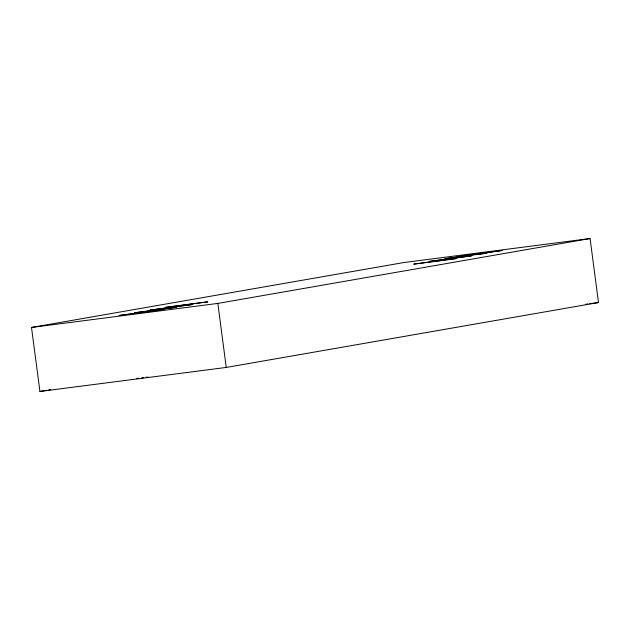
<?xml version="1.0" encoding="UTF-8"?>
<svg xmlns="http://www.w3.org/2000/svg" width="630" height="630" viewBox="0 0 630 630"><rect width="100%" height="100%" fill="white"/><g stroke="black" fill="none" stroke-linecap="round" stroke-linejoin="round"><path stroke-width="0.94" d="M31.5 327.45L403.743 262.568L590.074 238.534L598.5 302.55L226.257 367.432L39.926 391.466L31.5 327.45L217.83 303.416L590.074 238.534M39.926 391.466L46.715 390.285M48.652 389.946L50.589 389.608M146.223 377.275L148.05 377.039M585.821 304.188L587.766 303.936M589.719 303.684L598.5 302.55M141.774 377.858L143.482 377.638M472.342 254.654L460.341 256.048L502.456 250.464L444.764 258.741L487.014 253.181L476.563 254.362M136.584 378.512L138.356 378.291M217.83 303.416L226.257 367.432M135.119 312.685L134.568 312.811L176.802 307.243L135.119 312.685M119.676 315.37L119.054 315.512L161.296 309.944L119.676 315.37M150.696 309.968L150.074 310.11L192.315 304.542L150.696 309.968M166.21 307.267L165.58 307.401L207.829 301.833L166.21 307.267M414.367 264.009L413.745 264.151L455.986 258.584L414.367 264.009M429.88 261.308L429.251 261.45L471.5 255.875L429.88 261.308"/></g></svg>
